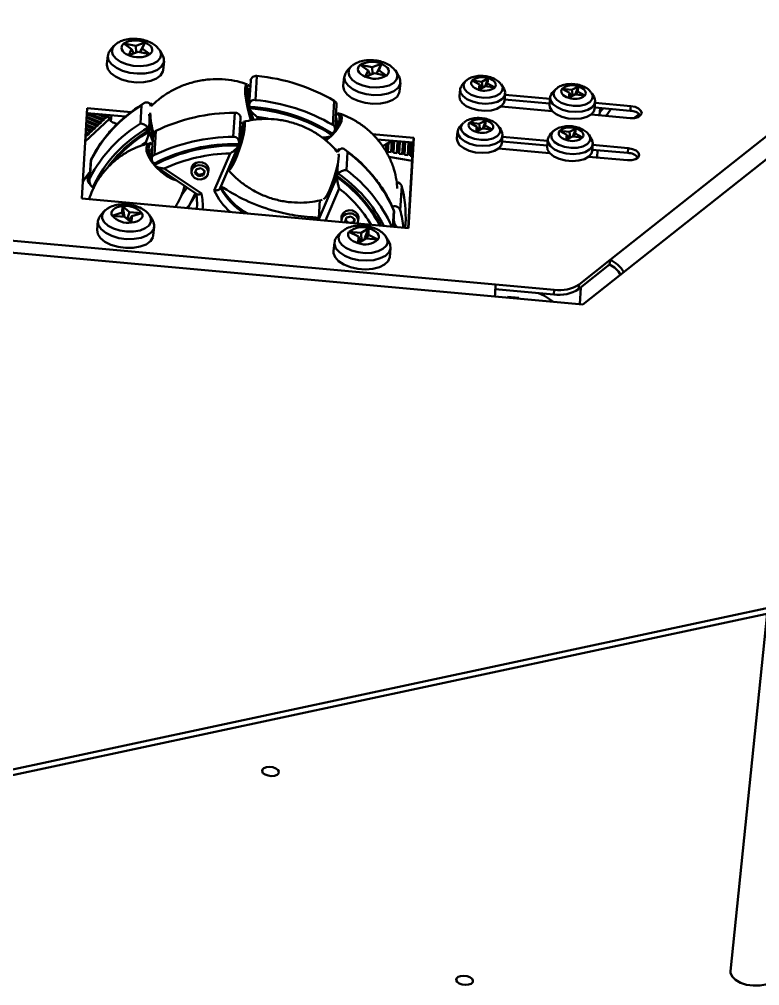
# Model space of a CAD drawing. Header units: millimetres. Extents: x 263 to 2983, y 441 to 2500.
# Drawn here: x 2091 to 2222, y 1450.5 to 1621.4 of the extents above; entities that cross this region are included whole.
import ezdxf

# ---------------------------------------------------------------- set-up
doc = ezdxf.new("R2010")
doc.units = ezdxf.units.MM
doc.header["$LTSCALE"] = 0.5
doc.layers.add('BOL', color=7, linetype='Continuous', lineweight=50)

msp = doc.modelspace()

# ---------------------------------------------------------------- linework, layer by layer
at = {"layer": 'BOL'}
for p, q in [((2254.41, 1621.44), (2190.71, 1571.02)), ((2108.09, 1617.03), (2108, 1616.95)), ((2110.89, 1616.17), (2109.53, 1617.16)), ((2109.53, 1617.16), (2111.62, 1616.73)), ((2111.62, 1616.73), (2113.3, 1617.34)), ((2111.62, 1616.73), (2111.7, 1615.56)), ((2113.3, 1617.34), (2112.37, 1615.62)), ((2113.3, 1617.34), (2112.78, 1616.26)), ((2106.69, 1615.04), (2106.53, 1613.48)), ((2110.38, 1615.08), (2110.89, 1616.17)), ((2112.05, 1615.69), (2110.38, 1615.08)), ((2110.89, 1616.17), (2111.28, 1615.41)), ((2114.14, 1615.26), (2112.05, 1615.69)), ((2112.78, 1616.26), (2112.41, 1615.61)), ((2112.78, 1616.26), (2114.14, 1615.26)), ((2115.74, 1616.16), (2115.69, 1616.22)), ((2242.82, 1616.32), (2195.53, 1578.89)), ((2116.48, 1612.46), (2116.64, 1614.02)), ((2152.72, 1612.38), (2151.35, 1613.38)), ((2151.35, 1613.38), (2153.45, 1612.95)), ((2153.45, 1612.95), (2155.12, 1613.56)), ((2155.12, 1613.56), (2154.19, 1611.84)), ((2155.12, 1613.56), (2154.6, 1612.47)), ((2149.91, 1613.24), (2149.82, 1613.17)), ((2152.2, 1611.29), (2152.72, 1612.38)), ((2153.87, 1611.9), (2152.2, 1611.29)), ((2152.72, 1612.38), (2153.11, 1611.63)), ((2153.45, 1612.95), (2153.52, 1611.78)), ((2155.96, 1611.47), (2153.87, 1611.9)), ((2154.6, 1612.47), (2154.23, 1611.83)), ((2154.6, 1612.47), (2155.96, 1611.47)), ((2157.56, 1612.37), (2157.52, 1612.43)), ((2131.96, 1610.63), (2131.7, 1606.37)), ((2133.04, 1611.41), (2132.79, 1607.16)), ((2148.51, 1611.25), (2148.35, 1609.69)), ((2158.3, 1608.67), (2158.46, 1610.23)), ((2170.07, 1610.6), (2169.87, 1610.41)), ((2172.42, 1609.9), (2171.12, 1610.61)), ((2171.12, 1610.61), (2172.85, 1610.41)), ((2172.29, 1608.99), (2172.42, 1609.9)), ((2172.42, 1609.9), (2172.76, 1609.25)), ((2172.85, 1610.41), (2173.99, 1611.03)), ((2172.85, 1610.41), (2172.99, 1609.37)), ((2173.99, 1611.03), (2173.45, 1609.6)), ((2173.85, 1610.11), (2173.58, 1609.58)), ((2173.99, 1611.03), (2173.85, 1610.11)), ((2173.85, 1610.11), (2175.15, 1609.4)), ((2009.42, 1471.53), (2650.51, 1608.81)), ((2131.79, 1609.13), (2131.86, 1609.08)), ((2169.02, 1609.07), (2168.89, 1607.82)), ((2173.43, 1609.6), (2172.29, 1608.99)), ((2175.15, 1609.4), (2173.43, 1609.6)), ((2176.85, 1607), (2176.98, 1608.25)), ((2186, 1609.16), (2185.81, 1608.97)), ((2188.35, 1608.46), (2187.06, 1609.17)), ((2187.06, 1609.17), (2188.78, 1608.97)), ((2188.22, 1607.55), (2188.35, 1608.46)), ((2189.36, 1608.16), (2188.22, 1607.55)), ((2188.35, 1608.46), (2188.7, 1607.8)), ((2188.78, 1608.97), (2189.92, 1609.58)), ((2188.78, 1608.97), (2188.92, 1607.92)), ((2191.08, 1607.96), (2189.36, 1608.16)), ((2189.92, 1609.58), (2189.38, 1608.16)), ((2189.78, 1608.67), (2189.51, 1608.14)), ((2189.92, 1609.58), (2189.78, 1608.67)), ((2189.78, 1608.67), (2191.08, 1607.96)), ((2009.32, 1470.52), (2650.41, 1607.8)), ((2114.45, 1606.62), (2114.1, 1606.4)), ((2114.42, 1606.12), (2114.3, 1606.49)), ((2131.71, 1606.51), (2131.68, 1606.5)), ((2146.47, 1602.76), (2146.73, 1607.02)), ((2176.88, 1607.27), (2184.84, 1606.55)), ((2176.96, 1608.11), (2184.93, 1607.39)), ((2184.95, 1607.63), (2184.82, 1606.38)), ((2192.78, 1605.56), (2192.91, 1606.81)), ((2192.89, 1606.67), (2199.19, 1606.1)), ((2102.11, 1589.74), (2103.06, 1605.7)), ((2103.01, 1604.86), (2109.84, 1604.24)), ((2105.67, 1603.75), (2103.01, 1604.83)), ((2103.06, 1605.7), (2110.82, 1605)), ((2106.03, 1603.7), (2103.22, 1604.84)), ((2112.45, 1603.01), (2112.64, 1606.2)), ((2114.24, 1606.28), (2114.23, 1606.08)), ((2114.24, 1606.28), (2114.28, 1606.15)), ((2114.3, 1606.41), (2114.28, 1606.15)), ((2114.4, 1606.11), (2114.3, 1606.41)), ((2128.89, 1600.66), (2129.15, 1604.91)), ((2131.78, 1605.96), (2131.74, 1606.09)), ((2131.77, 1605.7), (2131.78, 1605.96)), ((2131.79, 1605.57), (2132.44, 1603.67)), ((2131.94, 1604.77), (2131.85, 1605.1)), ((2132.27, 1603.63), (2131.94, 1604.77)), ((2146.91, 1602.01), (2147.16, 1606.27)), ((2147.23, 1604.78), (2147.08, 1604.83)), ((2185.29, 1605.22), (2176.26, 1606.04)), ((2192.81, 1605.83), (2199.1, 1605.26)), ((2193.68, 1604.46), (2193.76, 1605.74)), ((2193.97, 1605.72), (2193.74, 1605.44)), ((2199.19, 1606.1), (2199.1, 1605.26)), ((2102.71, 1599.81), (2106.96, 1603.81)), ((2104.61, 1602.75), (2102.92, 1603.43)), ((2104.5, 1602.65), (2102.92, 1603.29)), ((2104.97, 1602.7), (2102.93, 1603.53)), ((2105.04, 1603.15), (2102.96, 1603.99)), ((2105.5, 1603.2), (2102.97, 1604.22)), ((2105.14, 1603.25), (2102.97, 1604.13)), ((2105.57, 1603.65), (2103, 1604.69)), ((2106.1, 1604.15), (2104.72, 1604.7)), ((2104.97, 1602.7), (2105.04, 1603.15)), ((2105.14, 1603.25), (2105.04, 1603.15)), ((2105.18, 1602.9), (2105.14, 1603.25)), ((2106.21, 1604.25), (2105.18, 1604.66)), ((2105.18, 1602.9), (2105.5, 1603.2)), ((2106.56, 1604.2), (2105.48, 1604.64)), ((2105.5, 1603.2), (2105.57, 1603.65)), ((2105.67, 1603.75), (2105.57, 1603.65)), ((2105.71, 1603.4), (2105.67, 1603.75)), ((2105.71, 1603.4), (2106.03, 1603.7)), ((2106.03, 1603.7), (2106.1, 1604.15)), ((2106.21, 1604.25), (2106.1, 1604.15)), ((2106.24, 1603.9), (2106.21, 1604.25)), ((2106.24, 1603.9), (2106.56, 1604.2)), ((2106.56, 1604.2), (2106.61, 1604.53)), ((2106.69, 1604.53), (2106.94, 1603.87)), ((2107.34, 1604.47), (2107.23, 1603.4)), ((2114.09, 1603.74), (2113.99, 1602.02)), ((2129.92, 1599.75), (2130.17, 1604.01)), ((2130.51, 1603.18), (2130.41, 1603.18)), ((2132.13, 1604.56), (2132.14, 1604.56)), ((2133.1, 1604.19), (2133.26, 1603.73)), ((2169.62, 1603.15), (2169.43, 1602.96)), ((2171.98, 1602.45), (2170.68, 1603.16)), ((2170.68, 1603.16), (2172.4, 1602.96)), ((2172.4, 1602.96), (2173.54, 1603.57)), ((2173.54, 1603.57), (2173, 1602.15)), ((2173.54, 1603.57), (2173.41, 1602.66)), ((2199.06, 1603.97), (2192.19, 1604.59)), ((2200.19, 1604.05), (2199.9, 1604.09)), ((2103.02, 1601.25), (2102.8, 1601.34)), ((2103.37, 1601.2), (2102.81, 1601.43)), ((2103.44, 1601.65), (2102.83, 1601.89)), ((2103.55, 1601.75), (2102.84, 1602.03)), ((2103.9, 1601.7), (2102.85, 1602.13)), ((2103.97, 1602.15), (2102.87, 1602.59)), ((2104.08, 1602.25), (2102.88, 1602.73)), ((2104.43, 1602.2), (2102.89, 1602.83)), ((2103.37, 1601.2), (2103.44, 1601.65)), ((2103.55, 1601.75), (2103.44, 1601.65)), ((2103.59, 1601.4), (2103.55, 1601.75)), ((2103.59, 1601.4), (2103.9, 1601.7)), ((2103.9, 1601.7), (2103.97, 1602.15)), ((2104.08, 1602.25), (2103.97, 1602.15)), ((2104.12, 1601.9), (2104.08, 1602.25)), ((2104.12, 1601.9), (2104.43, 1602.2)), ((2104.43, 1602.2), (2104.5, 1602.65)), ((2104.61, 1602.75), (2104.5, 1602.65)), ((2104.65, 1602.4), (2104.61, 1602.75)), ((2104.65, 1602.4), (2104.97, 1602.7)), ((2113.99, 1602.02), (2114.03, 1601.89)), ((2114.01, 1601.62), (2114.03, 1601.89)), ((2114.01, 1601.62), (2114.63, 1599.83)), ((2115.18, 1601.71), (2114.93, 1597.45)), ((2130.22, 1602.55), (2130.08, 1602.45)), ((2146.47, 1601.36), (2146.34, 1601.29)), ((2168.57, 1601.62), (2168.45, 1600.37)), ((2171.84, 1601.54), (2171.98, 1602.45)), ((2172.98, 1602.15), (2171.84, 1601.54)), ((2171.98, 1602.45), (2172.32, 1601.8)), ((2172.4, 1602.96), (2172.54, 1601.92)), ((2174.7, 1601.95), (2172.98, 1602.15)), ((2173.41, 1602.66), (2173.13, 1602.13)), ((2173.41, 1602.66), (2174.7, 1601.95)), ((2185.55, 1601.71), (2185.36, 1601.52)), ((2187.91, 1601.01), (2186.61, 1601.72)), ((2186.61, 1601.72), (2188.33, 1601.52)), ((2188.33, 1601.52), (2189.47, 1602.13)), ((2188.33, 1601.52), (2188.47, 1600.47)), ((2189.47, 1602.13), (2188.94, 1600.71)), ((2189.47, 1602.13), (2189.34, 1601.22)), ((2102.84, 1600.7), (2102.76, 1600.73)), ((2102.76, 1600.62), (2102.84, 1600.7)), ((2102.91, 1601.15), (2102.79, 1601.2)), ((2102.84, 1600.7), (2102.91, 1601.15)), ((2103.02, 1601.25), (2102.91, 1601.15)), ((2103.05, 1600.9), (2103.02, 1601.25)), ((2103.05, 1600.9), (2103.37, 1601.2)), ((2113.43, 1599.68), (2112.76, 1599.21)), ((2113.54, 1599.37), (2113.43, 1599.68)), ((2114.7, 1601.03), (2114.44, 1596.78)), ((2130, 1599.93), (2129.93, 1599.95)), ((2130, 1599.93), (2129.93, 1599.95)), ((2145.04, 1600.18), (2146.13, 1600.79)), ((2146.33, 1601.02), (2146.34, 1601.29)), ((2153.47, 1601.14), (2160.81, 1600.48)), ((2154.36, 1600.21), (2160.73, 1599.64)), ((2155.84, 1599.27), (2156.85, 1599.91)), ((2156.94, 1599.98), (2156.82, 1597.92)), ((2156.86, 1599.99), (2156.85, 1599.91)), ((2157.11, 1599.96), (2157.01, 1598.31)), ((2157.31, 1599.94), (2157.21, 1598.28)), ((2157.34, 1599.94), (2157.22, 1597.85)), ((2157.93, 1599.89), (2157.8, 1597.74)), ((2158.1, 1599.87), (2158, 1598.14)), ((2158.3, 1599.86), (2158.19, 1598.1)), ((2158.33, 1599.85), (2158.2, 1597.67)), ((2158.92, 1599.8), (2158.78, 1597.56)), ((2159.09, 1599.78), (2158.98, 1597.96)), ((2159.28, 1599.77), (2159.17, 1597.93)), ((2159.31, 1599.76), (2159.18, 1597.49)), ((2159.9, 1599.71), (2159.77, 1597.39)), ((2160.73, 1599.64), (2159.82, 1584.51)), ((2160.81, 1600.48), (2159.86, 1584.51)), ((2160.07, 1599.69), (2159.96, 1597.79)), ((2160.27, 1599.68), (2160.16, 1597.75)), ((2160.3, 1599.67), (2160.16, 1597.32)), ((2160.73, 1599.64), (2160.81, 1600.48)), ((2176.4, 1599.55), (2176.53, 1600.8)), ((2176.43, 1599.82), (2184.4, 1599.1)), ((2176.52, 1600.66), (2184.48, 1599.94)), ((2184.51, 1600.18), (2184.38, 1598.93)), ((2187.77, 1600.1), (2187.91, 1601.01)), ((2188.91, 1600.71), (2187.77, 1600.1)), ((2187.91, 1601.01), (2188.25, 1600.35)), ((2190.64, 1600.51), (2188.91, 1600.71)), ((2189.34, 1601.22), (2189.07, 1600.69)), ((2189.34, 1601.22), (2190.64, 1600.51)), ((2126.59, 1591.58), (2129.76, 1599)), ((2129.35, 1598.03), (2129.39, 1598.02)), ((2129.35, 1598.03), (2129.39, 1598.02)), ((2129.79, 1599.11), (2129.81, 1599.38)), ((2129.81, 1599.38), (2129.86, 1599.51)), ((2147.49, 1598.38), (2147.31, 1597.97)), ((2147.48, 1598.31), (2147.33, 1597.96)), ((2147.59, 1598.34), (2147.35, 1598.53)), ((2147.48, 1598.31), (2147.46, 1598.04)), ((2147.52, 1598.17), (2147.46, 1598.04)), ((2149.08, 1597.96), (2148.89, 1594.77)), ((2155.25, 1599.03), (2155.84, 1599.27)), ((2155.91, 1599.31), (2155.84, 1598.09)), ((2155.84, 1598.09), (2156.03, 1598.49)), ((2156.09, 1599.43), (2156.03, 1598.49)), ((2156.03, 1598.49), (2156.23, 1598.45)), ((2156.33, 1599.58), (2156.23, 1598.02)), ((2156.29, 1599.56), (2156.23, 1598.45)), ((2156.23, 1598.02), (2156.23, 1598.45)), ((2156.82, 1597.92), (2156.23, 1598.02)), ((2156.82, 1597.92), (2157.01, 1598.31)), ((2157.01, 1598.31), (2157.21, 1598.28)), ((2157.22, 1597.85), (2157.21, 1598.28)), ((2157.8, 1597.74), (2158, 1598.14)), ((2158, 1598.14), (2158.19, 1598.1)), ((2158.2, 1597.67), (2158.19, 1598.1)), ((2158.78, 1597.56), (2158.98, 1597.96)), ((2158.98, 1597.96), (2159.17, 1597.93)), ((2159.18, 1597.49), (2159.17, 1597.93)), ((2184.84, 1597.77), (2175.81, 1598.58)), ((2192.34, 1598.11), (2192.46, 1599.36)), ((2192.36, 1598.38), (2198.66, 1597.81)), ((2192.45, 1599.22), (2198.75, 1598.65)), ((2193.24, 1597.01), (2193.31, 1598.29)), ((2198.75, 1598.65), (2198.66, 1597.81)), ((2103.66, 1596.51), (2103.45, 1592.95)), ((2103.73, 1596.62), (2103.54, 1593.43)), ((2125.51, 1591.15), (2128.33, 1597.73)), ((2160.53, 1596.39), (2156.38, 1597.13)), ((2157.8, 1597.74), (2157.22, 1597.85)), ((2158.78, 1597.56), (2158.2, 1597.67)), ((2159.77, 1597.39), (2159.18, 1597.49)), ((2159.77, 1597.39), (2159.96, 1597.79)), ((2159.96, 1597.79), (2160.16, 1597.75)), ((2160.16, 1597.32), (2160.16, 1597.75)), ((2160.58, 1597.24), (2160.16, 1597.32)), ((2198.62, 1596.52), (2191.74, 1597.14)), ((2114.83, 1596.06), (2114.95, 1595.97)), ((2114.94, 1595.71), (2114.95, 1595.97)), ((2115.12, 1595.45), (2122.45, 1590.51)), ((2116.67, 1595.06), (2123.25, 1590.63)), ((2121.51, 1595.02), (2121.48, 1594.48)), ((2122.36, 1594.95), (2122.11, 1594.23)), ((2123.22, 1595.11), (2122.36, 1594.95)), ((2123.83, 1594.56), (2123.22, 1595.11)), ((2123.58, 1593.84), (2123.83, 1594.56)), ((2123.6, 1594.11), (2123.77, 1594.61)), ((2124.47, 1594.31), (2124.5, 1594.84)), ((2147.26, 1593.91), (2147.38, 1595.86)), ((2122.11, 1594.23), (2122.72, 1593.68)), ((2122.19, 1594.45), (2122.74, 1593.95)), ((2122.74, 1593.95), (2122.72, 1593.68)), ((2122.72, 1593.68), (2123.58, 1593.84)), ((2122.74, 1593.95), (2123.6, 1594.11)), ((2123.6, 1594.11), (2123.58, 1593.84)), ((2144.01, 1586.09), (2147.19, 1593.52)), ((2147.19, 1593.52), (2147.21, 1593.78)), ((2147.26, 1593.91), (2147.21, 1593.78)), ((2119.62, 1590.18), (2120.72, 1591.68)), ((2120.41, 1591.23), (2120.04, 1591.3)), ((2147.61, 1591.53), (2145.17, 1585.84)), ((2158.67, 1591.96), (2158.41, 1587.7)), ((2159.86, 1584.51), (2102.11, 1589.74)), ((2120.85, 1588.04), (2122.22, 1590.67)), ((2144.03, 1586.35), (2144.21, 1589.43)), ((2106.31, 1587.73), (2106.25, 1587.68)), ((2109.24, 1587.25), (2109.31, 1588.4)), ((2109.31, 1588.4), (2109.66, 1586.53)), ((2109.31, 1588.4), (2110.55, 1587.36)), ((2122.43, 1587.9), (2122.52, 1588.75)), ((2107.48, 1586.71), (2109.24, 1587.25)), ((2109.63, 1586.52), (2107.48, 1586.71)), ((2109.24, 1587.25), (2109.48, 1586.53)), ((2110.87, 1585.48), (2109.63, 1586.52)), ((2110.55, 1587.36), (2110.14, 1586.1)), ((2110.94, 1586.63), (2110.36, 1585.91)), ((2110.55, 1587.36), (2112.71, 1587.17)), ((2110.94, 1586.63), (2110.87, 1585.48)), ((2112.71, 1587.17), (2110.94, 1586.63)), ((2143.15, 1586.02), (2144.03, 1586.35)), ((2143.72, 1585.97), (2144.01, 1586.09)), ((2144.01, 1586.09), (2144.03, 1586.35)), ((2144.03, 1585.94), (2144.01, 1586.09)), ((2148.04, 1586.48), (2148.01, 1585.95)), ((2148.9, 1586.41), (2148.65, 1585.7)), ((2149.76, 1586.57), (2148.9, 1586.41)), ((2150.37, 1586.02), (2149.76, 1586.57)), ((2150.13, 1585.57), (2150.31, 1586.07)), ((2150.15, 1585.39), (2150.37, 1586.02)), ((2151, 1585.77), (2151.04, 1586.3)), ((2157.09, 1584.76), (2157.26, 1587.64)), ((2157.16, 1584.76), (2157.33, 1587.51)), ((2157.25, 1586.16), (2157.4, 1585.26)), ((2104.94, 1585.77), (2104.78, 1584.21)), ((2114.73, 1583.18), (2114.89, 1584.74)), ((2148.65, 1585.7), (2148.86, 1585.51)), ((2148.72, 1585.91), (2149.2, 1585.48)), ((2149.48, 1585.45), (2150.13, 1585.57)), ((2150.13, 1585.57), (2150.12, 1585.39)), ((2151.5, 1583.65), (2152.82, 1584.47)), ((2152.82, 1584.47), (2152.14, 1582.78)), ((2152.82, 1584.47), (2152.78, 1583.31)), ((2157.23, 1585.89), (2157.34, 1585.3)), ((2159.3, 1584.56), (2159.34, 1585.29)), ((2175.29, 1574.55), (2085.67, 1582.67)), ((2148.14, 1583.95), (2148.07, 1583.9)), ((2151.04, 1583), (2149.34, 1583.83)), ((2149.34, 1583.83), (2151.5, 1583.65)), ((2151, 1581.84), (2151.04, 1583)), ((2152.33, 1582.66), (2151, 1581.84)), ((2151.04, 1583), (2151.4, 1582.09)), ((2151.5, 1583.65), (2151.58, 1582.2)), ((2154.48, 1582.48), (2152.33, 1582.66)), ((2152.78, 1583.31), (2152.36, 1582.65)), ((2152.78, 1583.31), (2154.48, 1582.48)), ((2190.71, 1571.02), (2069.99, 1581.94)), ((2146.76, 1581.98), (2146.6, 1580.42)), ((2156.55, 1579.4), (2156.71, 1580.96)), ((2195.45, 1578.05), (2189.97, 1573.71)), ((2195.53, 1578.89), (2190.06, 1574.55)), ((2195.53, 1578.89), (2195.45, 1578.05)), ((2185.67, 1573.61), (2175.29, 1574.55)), ((2190.06, 1574.55), (2189.97, 1573.71)), ((2190.17, 1571.07), (2190.34, 1574.01)), ((2185.58, 1572.77), (2175.23, 1573.71)), ((2177.39, 1572.35), (2177.37, 1572.22)), ((2177.38, 1572.22), (2177.39, 1572.35)), ((2179.38, 1572.17), (2177.39, 1572.35)), ((2185.58, 1572.77), (2185.67, 1573.61)), ((2179.37, 1572.04), (2179.38, 1572.17)), ((2223.34, 1516.35), (2216.83, 1453.09))]:
    msp.add_line(p, q, dxfattribs=at)
at = {"layer": 'BOL', "flags": 128}
for points in [[(2108, 1616.95), (2107.58, 1616.46), (2107.42, 1615.81), (2107.6, 1615.14), (2108.12, 1614.5), (2108.94, 1613.94), (2109.98, 1613.51), (2111.17, 1613.24), (2112.41, 1613.15), (2113.6, 1613.26), (2114.63, 1613.55), (2115.44, 1613.99), (2115.94, 1614.56), (2116.11, 1615.21), (2115.93, 1615.88), (2115.74, 1616.16)], [(2109.53, 1617.16), (2109.29, 1616.92), (2109.15, 1616.66), (2109.11, 1616.37), (2109.17, 1616.09), (2109.34, 1615.8), (2109.6, 1615.53), (2109.95, 1615.29), (2110.38, 1615.08)], [(2114.14, 1615.26), (2114.38, 1615.5), (2114.52, 1615.76), (2114.56, 1616.05), (2114.5, 1616.34), (2114.33, 1616.62), (2114.07, 1616.89), (2113.72, 1617.13), (2113.3, 1617.34)], [(2106.91, 1615.68), (2106.89, 1615.65), (2106.68, 1614.94), (2106.84, 1614.21), (2107.36, 1613.49), (2108.2, 1612.86), (2109.29, 1612.35), (2110.56, 1612), (2111.91, 1611.84), (2113.25, 1611.88), (2114.46, 1612.11), (2115.47, 1612.52), (2116.19, 1613.09), (2116.58, 1613.75), (2116.61, 1614.48), (2116.55, 1614.69)], [(2106.53, 1613.48), (2106.52, 1613.38), (2106.68, 1612.65), (2107.2, 1611.93), (2108.04, 1611.3), (2109.13, 1610.79), (2110.4, 1610.44), (2111.75, 1610.28), (2113.09, 1610.32), (2114.3, 1610.55), (2115.31, 1610.96), (2116.03, 1611.52), (2116.42, 1612.19), (2116.48, 1612.46)], [(2151.35, 1613.38), (2151.11, 1613.14), (2150.97, 1612.87), (2150.93, 1612.59), (2150.99, 1612.3), (2151.16, 1612.01), (2151.43, 1611.75), (2151.77, 1611.5), (2152.2, 1611.29)], [(2155.96, 1611.47), (2156.2, 1611.71), (2156.35, 1611.98), (2156.39, 1612.26), (2156.32, 1612.55), (2156.15, 1612.84), (2155.89, 1613.11), (2155.54, 1613.35), (2155.12, 1613.56)], [(2148.73, 1611.89), (2148.71, 1611.86), (2148.5, 1611.16), (2148.66, 1610.42), (2149.18, 1609.71), (2150.02, 1609.08), (2151.11, 1608.56), (2152.38, 1608.21), (2153.73, 1608.05), (2155.07, 1608.09), (2156.28, 1608.32), (2157.29, 1608.74), (2158.02, 1609.3), (2158.41, 1609.97), (2158.43, 1610.7), (2158.37, 1610.9)], [(2149.82, 1613.17), (2149.4, 1612.67), (2149.24, 1612.03), (2149.42, 1611.36), (2149.94, 1610.72), (2150.76, 1610.16), (2151.81, 1609.73), (2153, 1609.46), (2154.23, 1609.37), (2155.42, 1609.47), (2156.45, 1609.76), (2157.26, 1610.21), (2157.76, 1610.78), (2157.93, 1611.42), (2157.75, 1612.09), (2157.56, 1612.37)], [(2131.98, 1603.58), (2131.67, 1604.66), (2131.37, 1605.91), (2131.15, 1607.13), (2131.01, 1608.23), (2130.98, 1609.11), (2131.04, 1609.72), (2131.21, 1609.99), (2131.32, 1609.99)], [(2169.87, 1610.41), (2169.61, 1609.83), (2169.72, 1609.21), (2170.19, 1608.62), (2170.98, 1608.11), (2172, 1607.75), (2173.13, 1607.58), (2174.25, 1607.6), (2175.25, 1607.83), (2176.02, 1608.23), (2176.46, 1608.77), (2176.54, 1609.37), (2176.26, 1609.97)], [(2171.12, 1610.61), (2171, 1610.4), (2170.95, 1610.18), (2170.99, 1609.94), (2171.11, 1609.71), (2171.31, 1609.5), (2171.58, 1609.3), (2171.91, 1609.13), (2172.29, 1608.99)], [(2175.15, 1609.4), (2175.27, 1609.61), (2175.32, 1609.84), (2175.28, 1610.07), (2175.16, 1610.3), (2174.96, 1610.52), (2174.69, 1610.72), (2174.36, 1610.89), (2173.99, 1611.03)], [(2131.85, 1605.1), (2131.65, 1606), (2131.43, 1607.21), (2131.31, 1608.27), (2131.29, 1609.11), (2131.38, 1609.63), (2131.57, 1609.81), (2131.66, 1609.78)], [(2131.7, 1606.35), (2131.58, 1607.06), (2131.49, 1607.98), (2131.49, 1608.68), (2131.58, 1609.08), (2131.77, 1609.14), (2131.79, 1609.13)], [(2131.5, 1608.86), (2131.65, 1608.8), (2131.83, 1608.57)], [(2131.66, 1609.78), (2131.83, 1609.62), (2131.89, 1609.54)], [(2148.35, 1609.69), (2148.34, 1609.6), (2148.5, 1608.86), (2149.02, 1608.15), (2149.86, 1607.51), (2150.95, 1607), (2152.22, 1606.65), (2153.57, 1606.49), (2154.91, 1606.53), (2156.12, 1606.76), (2157.13, 1607.18), (2157.86, 1607.74), (2158.25, 1608.41), (2158.3, 1608.67)], [(2169.2, 1609.58), (2169.03, 1609.17), (2169.09, 1608.52), (2169.5, 1607.9), (2170.21, 1607.33), (2171.18, 1606.89), (2172.3, 1606.61), (2173.49, 1606.5), (2174.64, 1606.59), (2175.63, 1606.86), (2176.4, 1607.29), (2176.86, 1607.85), (2176.98, 1608.47), (2176.91, 1608.79)], [(2185.81, 1608.97), (2185.54, 1608.39), (2185.65, 1607.77), (2186.13, 1607.17), (2186.91, 1606.67), (2187.93, 1606.31), (2189.06, 1606.13), (2190.19, 1606.16), (2191.18, 1606.39), (2191.95, 1606.79), (2192.39, 1607.32), (2192.47, 1607.93), (2192.19, 1608.52)], [(2187.06, 1609.17), (2186.93, 1608.96), (2186.88, 1608.73), (2186.92, 1608.5), (2187.05, 1608.27), (2187.24, 1608.05), (2187.51, 1607.86), (2187.84, 1607.69), (2188.22, 1607.55)], [(2191.08, 1607.96), (2191.21, 1608.17), (2191.25, 1608.4), (2191.21, 1608.63), (2191.09, 1608.86), (2190.89, 1609.08), (2190.62, 1609.27), (2190.29, 1609.45), (2189.92, 1609.58)], [(2168.89, 1607.82), (2168.96, 1607.28), (2169.37, 1606.65), (2170.09, 1606.09), (2171.05, 1605.64), (2172.18, 1605.36), (2173.36, 1605.25), (2174.51, 1605.34), (2175.5, 1605.61), (2176.27, 1606.05), (2176.73, 1606.6), (2176.85, 1607)], [(2185.13, 1608.14), (2184.96, 1607.72), (2185.02, 1607.08), (2185.43, 1606.45), (2186.15, 1605.89), (2187.11, 1605.45), (2188.24, 1605.16), (2189.42, 1605.06), (2190.57, 1605.15), (2191.57, 1605.42), (2192.33, 1605.85), (2192.79, 1606.41), (2192.91, 1607.03), (2192.84, 1607.35)], [(2131.78, 1605.93), (2131.77, 1606), (2131.76, 1606.03)], [(2132.39, 1603.69), (2132.32, 1603.89), (2132.04, 1604.83)], [(2145.25, 1600), (2146.18, 1600.78), (2147.02, 1601.67), (2147.64, 1602.56), (2148, 1603.39), (2148.06, 1604.08), (2147.82, 1604.58), (2147.39, 1604.83)], [(2146.91, 1602.08), (2147.36, 1602.77), (2147.68, 1603.58), (2147.69, 1604.23), (2147.39, 1604.68), (2147.23, 1604.78)], [(2184.82, 1606.38), (2184.89, 1605.83), (2185.3, 1605.21), (2186.02, 1604.64), (2186.98, 1604.2), (2188.11, 1603.91), (2189.29, 1603.81), (2190.44, 1603.9), (2191.44, 1604.17), (2192.2, 1604.6), (2192.66, 1605.16), (2192.78, 1605.56)], [(2193.71, 1605.02), (2194.11, 1605.46), (2194.31, 1605.69)], [(2194.82, 1604.36), (2195.15, 1604.79), (2195.67, 1605.57)], [(2199.19, 1606.1), (2199.95, 1605.95), (2200.58, 1605.66), (2200.99, 1605.28), (2201.12, 1604.86), (2200.94, 1604.46), (2200.49, 1604.16), (2199.83, 1603.98), (2199.06, 1603.97)], [(2127.99, 1594.82), (2128.1, 1594.77), (2128.37, 1594.98), (2128.72, 1595.51), (2129.13, 1596.33), (2129.57, 1597.38), (2129.99, 1598.56), (2130.37, 1599.78), (2130.67, 1600.94), (2130.87, 1601.95), (2130.95, 1602.73), (2130.91, 1603.21), (2130.75, 1603.35), (2130.73, 1603.35)], [(2128.15, 1595.24), (2128.21, 1595.3), (2128.56, 1595.85), (2128.97, 1596.69), (2129.4, 1597.75), (2129.81, 1598.93), (2130.17, 1600.14), (2130.44, 1601.25), (2130.6, 1602.17), (2130.63, 1602.83), (2130.53, 1603.16), (2130.51, 1603.18)], [(2130.41, 1603.18), (2130.32, 1603.13), (2130.11, 1602.9)], [(2135.04, 1603.91), (2134.62, 1603.98), (2133.1, 1604.19)], [(2146.95, 1602.66), (2147.1, 1603.22), (2147.01, 1603.72)], [(2170.68, 1603.16), (2170.55, 1602.95), (2170.51, 1602.72), (2170.55, 1602.49), (2170.67, 1602.26), (2170.87, 1602.05), (2171.14, 1601.85), (2171.47, 1601.68), (2171.84, 1601.54)], [(2174.7, 1601.95), (2174.83, 1602.16), (2174.88, 1602.39), (2174.84, 1602.62), (2174.71, 1602.85), (2174.52, 1603.07), (2174.25, 1603.27), (2173.92, 1603.44), (2173.54, 1603.57)], [(2199.71, 1603.97), (2200.23, 1604.31), (2200.69, 1604.67)], [(2130.4, 1602.24), (2130.3, 1602.18), (2130.05, 1601.87)], [(2130.31, 1602.54), (2130.24, 1602.55), (2130.22, 1602.55)], [(2168.75, 1602.13), (2168.59, 1601.71), (2168.65, 1601.07), (2169.05, 1600.44), (2169.77, 1599.88), (2170.73, 1599.44), (2171.86, 1599.15), (2173.05, 1599.05), (2174.19, 1599.14), (2175.19, 1599.41), (2175.95, 1599.84), (2176.41, 1600.4), (2176.53, 1601.02), (2176.46, 1601.34)], [(2169.43, 1602.96), (2169.16, 1602.38), (2169.27, 1601.76), (2169.75, 1601.16), (2170.54, 1600.66), (2171.55, 1600.3), (2172.68, 1600.13), (2173.81, 1600.15), (2174.81, 1600.38), (2175.57, 1600.78), (2176.02, 1601.31), (2176.1, 1601.92), (2175.82, 1602.51)], [(2185.36, 1601.52), (2185.1, 1600.94), (2185.21, 1600.32), (2185.68, 1599.72), (2186.47, 1599.22), (2187.48, 1598.86), (2188.61, 1598.68), (2189.74, 1598.71), (2190.74, 1598.94), (2191.5, 1599.34), (2191.95, 1599.87), (2192.03, 1600.48), (2191.75, 1601.07)], [(2186.61, 1601.72), (2186.49, 1601.51), (2186.44, 1601.28), (2186.48, 1601.05), (2186.6, 1600.82), (2186.8, 1600.6), (2187.07, 1600.41), (2187.4, 1600.23), (2187.77, 1600.1)], [(2190.64, 1600.51), (2190.76, 1600.72), (2190.81, 1600.95), (2190.77, 1601.18), (2190.65, 1601.41), (2190.45, 1601.63), (2190.18, 1601.82), (2189.85, 1602), (2189.47, 1602.13)], [(2168.45, 1600.37), (2168.52, 1599.83), (2168.92, 1599.2), (2169.64, 1598.64), (2170.61, 1598.19), (2171.73, 1597.91), (2172.92, 1597.8), (2174.06, 1597.89), (2175.06, 1598.16), (2175.82, 1598.6), (2176.29, 1599.15), (2176.4, 1599.55)], [(2184.68, 1600.69), (2184.52, 1600.27), (2184.58, 1599.63), (2184.98, 1599), (2185.7, 1598.44), (2186.67, 1598), (2187.79, 1597.71), (2188.98, 1597.61), (2190.12, 1597.7), (2191.12, 1597.97), (2191.88, 1598.4), (2192.35, 1598.96), (2192.47, 1599.58), (2192.39, 1599.9)], [(2114.31, 1599.58), (2113.81, 1599.33), (2113.54, 1598.82), (2113.56, 1598.1), (2113.86, 1597.23), (2114.42, 1596.28), (2115.19, 1595.33), (2116.12, 1594.44), (2117.12, 1593.7), (2118.12, 1593.17), (2118.88, 1592.92)], [(2114.61, 1599.56), (2114.59, 1599.55), (2114.09, 1599.27), (2114, 1599.14)], [(2184.38, 1598.93), (2184.45, 1598.38), (2184.86, 1597.75), (2185.57, 1597.19), (2186.54, 1596.75), (2187.66, 1596.46), (2188.85, 1596.36), (2189.99, 1596.45), (2190.99, 1596.72), (2191.76, 1597.15), (2192.22, 1597.71), (2192.34, 1598.11)], [(2198.75, 1598.65), (2199.5, 1598.5), (2200.14, 1598.21), (2200.55, 1597.83), (2200.67, 1597.4), (2200.5, 1597.01), (2200.05, 1596.7), (2199.39, 1596.53), (2198.62, 1596.52)], [(2124.5, 1594.84), (2124.5, 1595.03), (2124.32, 1595.51), (2123.95, 1595.9), (2123.43, 1596.14), (2122.85, 1596.19), (2122.29, 1596.05), (2121.84, 1595.74), (2121.57, 1595.31), (2121.51, 1595.02)], [(2144.87, 1589.64), (2145.13, 1589.85), (2145.49, 1590.4), (2145.9, 1591.25), (2146.33, 1592.31), (2146.74, 1593.49), (2147.1, 1594.69), (2147.37, 1595.8), (2147.52, 1596.73), (2147.56, 1597.38), (2147.5, 1597.66)], [(2124.41, 1594.01), (2124.46, 1594.5), (2124.29, 1594.98), (2123.92, 1595.37), (2123.4, 1595.6), (2122.82, 1595.66), (2122.26, 1595.52), (2121.81, 1595.21), (2121.54, 1594.78), (2121.48, 1594.29), (2121.66, 1593.81), (2122.03, 1593.42), (2122.55, 1593.18), (2123.13, 1593.13), (2123.69, 1593.27), (2124.14, 1593.58), (2124.41, 1594.01)], [(2103.44, 1594.34), (2103.35, 1594.21), (2103.08, 1593.55)], [(2103.08, 1593.55), (2103.18, 1592.87), (2103.46, 1592.41)], [(2103.53, 1594.28), (2103.34, 1593.75), (2103.4, 1593.19)], [(2103.4, 1593.19), (2103.44, 1593.07), (2103.46, 1593.04)], [(2122.45, 1587.9), (2122.51, 1588.76), (2122.39, 1590.56)], [(2106.25, 1587.68), (2106.05, 1587.49), (2105.71, 1586.88), (2105.72, 1586.21), (2106.07, 1585.55), (2106.75, 1584.94), (2107.69, 1584.44), (2108.81, 1584.08), (2110.04, 1583.9), (2111.26, 1583.91)], [(2109.31, 1588.4), (2108.81, 1588.33), (2108.37, 1588.2), (2107.99, 1588.03), (2107.69, 1587.81), (2107.48, 1587.56), (2107.37, 1587.29), (2107.37, 1587), (2107.48, 1586.71)], [(2151.04, 1586.3), (2151.03, 1586.5), (2150.86, 1586.98), (2150.48, 1587.36), (2149.96, 1587.6), (2149.38, 1587.66), (2148.82, 1587.52), (2148.37, 1587.21), (2148.1, 1586.78), (2148.04, 1586.48)], [(2105.17, 1586.41), (2104.94, 1585.76), (2105.06, 1585.02), (2105.53, 1584.31), (2106.34, 1583.66), (2107.4, 1583.13), (2108.66, 1582.76), (2110, 1582.58), (2111.34, 1582.59)], [(2110.87, 1585.48), (2111.37, 1585.55), (2111.81, 1585.68), (2112.19, 1585.85), (2112.49, 1586.07), (2112.7, 1586.32), (2112.81, 1586.59), (2112.81, 1586.88), (2112.71, 1587.17)], [(2111.26, 1583.91), (2112.39, 1584.11), (2113.32, 1584.48), (2113.98, 1584.99), (2114.32, 1585.6), (2114.32, 1586.27), (2114, 1586.89)], [(2114, 1586.89), (2113.96, 1586.93), (2113.96, 1586.94)], [(2150.88, 1585.32), (2150.94, 1585.47), (2151, 1585.97), (2150.82, 1586.44), (2150.45, 1586.83), (2149.93, 1587.07), (2149.35, 1587.12), (2148.79, 1586.99), (2148.34, 1586.68), (2148.07, 1586.24), (2148.02, 1585.75), (2148.05, 1585.58)], [(2111.34, 1582.59), (2112.58, 1582.8), (2113.62, 1583.19), (2114.38, 1583.74), (2114.81, 1584.4), (2114.88, 1585.12), (2114.8, 1585.42)], [(2154.48, 1582.48), (2154.61, 1582.75), (2154.64, 1583.03), (2154.56, 1583.32), (2154.38, 1583.6), (2154.1, 1583.87), (2153.74, 1584.11), (2153.31, 1584.31), (2152.82, 1584.47)], [(2157.37, 1584.74), (2157.35, 1584.95), (2157.2, 1585.38)], [(2157.6, 1584.72), (2157.52, 1585), (2157.31, 1585.39)], [(2104.78, 1584.21), (2104.78, 1584.2), (2104.9, 1583.46), (2105.37, 1582.75), (2106.18, 1582.1), (2107.24, 1581.57), (2108.5, 1581.2), (2109.84, 1581.02), (2111.18, 1581.03)], [(2111.18, 1581.03), (2112.42, 1581.24), (2113.46, 1581.63), (2114.22, 1582.18), (2114.65, 1582.84), (2114.73, 1583.18)], [(2146.99, 1582.62), (2146.86, 1582.37), (2146.77, 1581.65), (2147.05, 1580.92), (2147.67, 1580.23), (2148.6, 1579.63), (2149.76, 1579.16), (2151.06, 1578.87), (2152.42, 1578.77), (2153.73, 1578.87), (2154.88, 1579.17), (2155.81, 1579.63), (2156.43, 1580.23)], [(2148.07, 1583.9), (2147.74, 1583.53), (2147.5, 1582.9), (2147.61, 1582.23), (2148.06, 1581.58), (2148.81, 1581), (2149.82, 1580.54), (2150.98, 1580.23), (2152.22, 1580.1), (2153.42, 1580.16), (2154.5, 1580.41), (2155.36, 1580.83), (2155.94, 1581.37), (2155.94, 1581.37)], [(2149.34, 1583.83), (2149.21, 1583.56), (2149.19, 1583.28), (2149.27, 1582.99), (2149.45, 1582.71), (2149.72, 1582.44), (2150.08, 1582.2), (2150.51, 1582), (2151, 1581.84)], [(2156.43, 1580.23), (2156.71, 1580.93), (2156.62, 1581.63)], [(2146.6, 1580.42), (2146.61, 1580.09), (2146.89, 1579.36), (2147.51, 1578.67), (2148.44, 1578.07), (2149.6, 1577.6), (2150.9, 1577.31), (2152.26, 1577.21), (2153.57, 1577.31), (2154.72, 1577.61), (2155.65, 1578.07), (2156.27, 1578.67)], [(2156.27, 1578.67), (2156.55, 1579.36), (2156.55, 1579.4)], [(2182.9, 1573.02), (2183.93, 1572.52), (2185.53, 1571.49)], [(2134.75, 1489.18), (2134.3, 1489.01), (2134.03, 1488.76), (2133.97, 1488.45), (2134.14, 1488.14), (2134.51, 1487.87), (2135.03, 1487.68), (2135.61, 1487.61), (2136.16, 1487.66), (2136.62, 1487.83), (2136.89, 1488.08), (2136.95, 1488.39), (2136.78, 1488.7), (2136.41, 1488.97), (2135.89, 1489.16), (2135.31, 1489.23), (2134.75, 1489.18)], [(2224.79, 1452.27), (2224.79, 1452.25), (2224.54, 1451.64), (2223.95, 1451.13), (2223.09, 1450.76), (2222.03, 1450.55), (2220.85, 1450.54), (2219.68, 1450.71), (2218.6, 1451.06), (2217.72, 1451.56), (2217.12, 1452.15), (2216.84, 1452.79), (2216.83, 1453.09)], [(2169.09, 1452.24), (2168.64, 1452.08), (2168.37, 1451.82), (2168.31, 1451.52), (2168.48, 1451.2), (2168.85, 1450.93), (2169.37, 1450.75), (2169.95, 1450.68), (2170.5, 1450.73), (2170.95, 1450.89), (2171.23, 1451.15), (2171.28, 1451.46), (2171.12, 1451.77), (2170.74, 1452.04), (2170.23, 1452.22), (2169.65, 1452.29), (2169.09, 1452.24)]]:
    msp.add_lwpolyline(points, dxfattribs=at)
at = {"layer": 'BOL'}
for centre, radius, start, end in [((2111.49, 1612.87), 5.37, 130.5445, 148.483), ((2111.59, 1613.54), 4.17, 65.8287, 119.5799), ((2112.08, 1618.88), 4.17, 245.8296, 299.579), ((2111.49, 1612.87), 5.37, 19.7775, 37.7161), ((2153.41, 1609.75), 4.17, 65.8296, 119.578), ((2153.31, 1609.09), 5.37, 130.5445, 148.483), ((2153.31, 1609.09), 5.37, 19.7775, 37.7161), ((2132.89, 1610.48), 0.948, 80.6172, 170.7082), ((2130.07, 1578.65), 32.9, 59.5711, 84.806), ((2153.9, 1615.1), 4.17, 245.8296, 299.578), ((2172.86, 1607.34), 4.3, 130.5445, 148.483), ((2172.92, 1608.27), 2.95, 68.891, 127.5824), ((2172.86, 1607.34), 4.3, 19.7775, 37.7161), ((2173.35, 1611.74), 2.95, 248.8916, 307.5825), ((2188.79, 1605.89), 4.3, 130.5445, 148.483), ((2188.86, 1606.83), 2.95, 68.8911, 127.583), ((2188.79, 1605.89), 4.3, 19.7775, 37.7161), ((2113.46, 1606.01), 0.822, 19.1622, 41.223), ((2132.6, 1606.29), 0.886, 77.7739, 192.8079), ((2129.81, 1574.39), 32.9, 59.571, 84.806), ((2146.35, 1606.3), 0.817, 358.1219, 62.1553), ((2189.28, 1610.3), 2.95, 248.8912, 307.5822), ((2125.83, 1585.01), 24.96, 121.9084, 152.2895), ((2133.42, 1606.05), 19.27, 183.4758, 194.3559), ((2129.27, 1572.34), 32.58, 90.2149, 115.6167), ((2129.24, 1603.99), 0.932, 1.2682, 95.9214), ((2129.81, 1574.6), 31.16, 57.9839, 86.3931), ((2129.82, 1574.87), 31.16, 57.9839, 86.3932), ((2199.15, 1602.99), 2.27, 39.3623, 91.2028), ((2145.96, 1603.52), 1.23, 324.7318, 28.443), ((2172.42, 1599.88), 4.3, 130.5445, 148.483), ((2172.48, 1600.82), 2.95, 68.8922, 127.5819), ((2199.58, 1604.64), 1.12, 337.7237, 1.7864), ((2125.64, 1581.82), 24.96, 121.9084, 152.2896), ((2125.8, 1581.36), 24.11, 119.7705, 154.4273), ((2126.51, 1580.61), 24.67, 120.3942, 142.9667), ((2126.71, 1580.08), 25, 120.5106, 140.9208), ((2113.21, 1601.75), 0.822, 19.1608, 41.2204), ((2115.51, 1600.96), 0.817, 113.5623, 174.9088), ((2124.99, 1601.66), 5.39, 333.2436, 9.3968), ((2146.12, 1602.06), 0.783, 296.7172, 63.2058), ((2172.9, 1604.29), 2.95, 248.8922, 307.5819), ((2172.42, 1599.88), 4.3, 19.7775, 37.7161), ((2188.35, 1598.44), 4.3, 130.5445, 148.483), ((2188.41, 1599.38), 2.95, 68.8905, 127.5835), ((2129.02, 1568.08), 32.58, 90.2149, 115.6167), ((2129, 1599.76), 0.897, 343.2204, 97.1126), ((2188.84, 1602.85), 2.95, 248.8905, 307.5835), ((2188.35, 1598.44), 4.3, 19.7775, 37.7161), ((2116.52, 1598.45), 2.61, 164.5349, 217.4426), ((2115.53, 1598.15), 1.16, 146.0894, 207.0863), ((2115.54, 1597.89), 1.11, 153.9171, 199.2573), ((2129.05, 1568.27), 30.85, 88.6177, 117.214), ((2129.07, 1568.53), 30.85, 88.6176, 117.2142), ((2116.69, 1602.72), 13.54, 331.1802, 342.4852), ((2148.26, 1597.85), 0.807, 134.2336, 156.549), ((2133.91, 1577.54), 25.44, 23.382, 53.3821), ((2115.23, 1596.73), 0.783, 112.5492, 239.1196), ((2129.02, 1567.95), 29.79, 91.3391, 114.4924), ((2198.71, 1595.53), 2.27, 39.3622, 91.2028), ((2133.68, 1574.31), 25.5, 24.248, 53.3643), ((2133.14, 1573.37), 24.56, 28.1769, 55.1049), ((2132.97, 1573.48), 24.8, 27.5618, 54.9602), ((2148, 1593.59), 0.807, 134.2307, 156.5553), ((2133.04, 1573.45), 25.23, 26.9964, 55.1956), ((2104.45, 1592.86), 1.17, 250.1339, 267.5897), ((2136.26, 1596.26), 11.9, 205.4571, 228.4002), ((2136.89, 1597.06), 11.6, 207.6288, 238.8661), ((2137.11, 1597.51), 11.87, 207.9428, 241.4811), ((2132.9, 1572.8), 23.81, 31.121, 51.8653), ((2157.73, 1591.64), 0.992, 18.7739, 86.8362), ((2138.38, 1586.52), 21, 356.6282, 14.9943), ((2113.61, 1588.48), 9.88, 356.0875, 12.5597), ((2109.75, 1583.6), 5.37, 130.5445, 148.483), ((2109.91, 1584.76), 3.69, 40.7085, 99.3783), ((2157.42, 1587.32), 1.06, 20.7113, 120.6478), ((2137.82, 1582.21), 21.31, 6.4085, 14.9243), ((2110.27, 1589.12), 3.69, 220.7082, 279.3787), ((2109.75, 1583.6), 5.37, 19.7775, 37.7161), ((2151.62, 1581.2), 3.48, 69.7686, 130.893), ((2151.57, 1579.81), 5.37, 130.5445, 148.483), ((2151.57, 1579.81), 5.37, 19.7775, 37.7161), ((2154.77, 1582.16), 1.41, 325.9521, 41.8693), ((2152.2, 1585.11), 3.48, 249.7687, 310.8929), ((2193.92, 1574.52), 3.85, 27.0782, 66.6291), ((2193.53, 1574.21), 5.09, 29.7601, 66.7509), ((2076.12, 1580.95), 99.38, 355.0804, 356.3095), ((2186.6, 1579.99), 6.45, 261.6997, 302.4729), ((2186.51, 1579.15), 6.45, 261.6997, 302.4729)]:
    msp.add_arc(centre, radius, start, end, dxfattribs=at)
for points, knots in [([(2115.66, 1616.23), (2115.51, 1616.4), (2115.15, 1616.82), (2114.35, 1617.32), (2113.32, 1617.75), (2112.13, 1617.99), (2110.89, 1618.03), (2109.72, 1617.85), (2108.79, 1617.52), (2108.31, 1617.19), (2108.13, 1617.06)], [0, 0, 0, 0, 0.086855, 0.212426, 0.350071, 0.49077, 0.632135, 0.777371, 0.915111, 1, 1, 1, 1]), ([(2157.48, 1612.45), (2157.33, 1612.62), (2156.97, 1613.04), (2156.18, 1613.54), (2155.14, 1613.96), (2153.95, 1614.21), (2152.71, 1614.25), (2151.54, 1614.07), (2150.61, 1613.73), (2150.13, 1613.4), (2149.95, 1613.28)], [0, 0, 0, 0, 0.086861, 0.212431, 0.350075, 0.490769, 0.632138, 0.777371, 0.915112, 1, 1, 1, 1]), ([(2131.35, 1609.94), (2130.94, 1610.09), (2129.86, 1610.46), (2128.01, 1610.78), (2125.86, 1610.91), (2123.64, 1610.74), (2121.42, 1610.27), (2119.29, 1609.5), (2117.36, 1608.48), (2115.7, 1607.34), (2114.78, 1606.47), (2114.36, 1606.07)], [0, 0, 0, 0, 0.071093, 0.187569, 0.304942, 0.422842, 0.550298, 0.673211, 0.791735, 0.906176, 1, 1, 1, 1]), ([(2176.22, 1609.97), (2176.14, 1610.08), (2175.89, 1610.42), (2175.27, 1610.84), (2174.37, 1611.23), (2173.32, 1611.44), (2172.2, 1611.46), (2171.18, 1611.25), (2170.47, 1610.95), (2170.18, 1610.67), (2170.12, 1610.61)], [0, 0, 0, 0, 0.064131, 0.1957, 0.342825, 0.496062, 0.650659, 0.810995, 0.956572, 1, 1, 1, 1]), ([(2192.15, 1608.53), (2192.07, 1608.64), (2191.82, 1608.98), (2191.2, 1609.39), (2190.31, 1609.79), (2189.25, 1610), (2188.13, 1610.02), (2187.12, 1609.8), (2186.41, 1609.51), (2186.11, 1609.23), (2186.05, 1609.17)], [0, 0, 0, 0, 0.064127, 0.195697, 0.342823, 0.496061, 0.650658, 0.810996, 0.956572, 1, 1, 1, 1]), ([(2131.68, 1606.5), (2131.63, 1606.82), (2131.52, 1607.45), (2131.48, 1608.23), (2131.47, 1608.72), (2131.59, 1608.91), (2131.55, 1608.89), (2131.54, 1608.89)], [0, 0, 0, 0, 0.2535, 0.517033, 0.776031, 0.971771, 1, 1, 1, 1]), ([(2113.07, 1606.58), (2112.82, 1606.43), (2111.76, 1605.78), (2110.03, 1604.48), (2107.97, 1602.61), (2106.16, 1600.55), (2104.72, 1598.53), (2104, 1597.15), (2103.7, 1596.55)], [0, 0, 0, 0, 0.060067, 0.257638, 0.455199, 0.652601, 0.849806, 1, 1, 1, 1]), ([(2112.64, 1606.2), (2112.64, 1606.2), (2112.74, 1606.32), (2112.96, 1606.54), (2113.32, 1606.74), (2113.65, 1606.77), (2113.9, 1606.71), (2114.02, 1606.6), (2114.08, 1606.55)], [0, 0, 0, 0, 0.003356, 0.257299, 0.525963, 0.721659, 0.860491, 1, 1, 1, 1]), ([(2114.27, 1606.5), (2114.28, 1606.51), (2114.3, 1606.51), (2114.3, 1606.45), (2114.3, 1606.41)], [0, 0, 0, 0, 0.443448, 1, 1, 1, 1]), ([(2131.77, 1605.7), (2131.77, 1605.65), (2131.78, 1605.56), (2131.9, 1605.34), (2132.15, 1605.03), (2132.56, 1604.61), (2132.91, 1604.33), (2133.1, 1604.19), (2133.1, 1604.19)], [0, 0, 0, 0, 0.107629, 0.214418, 0.382769, 0.663947, 0.997021, 1, 1, 1, 1]), ([(2157.89, 1591.53), (2157.85, 1592.01), (2157.77, 1593.15), (2157.33, 1594.93), (2156.61, 1596.83), (2155.58, 1598.68), (2154.28, 1600.41), (2152.74, 1601.93), (2151.08, 1603.17), (2149.34, 1604.11), (2148.09, 1604.65), (2147.43, 1604.81), (2147.37, 1604.82)], [0, 0, 0, 0, 0.081674, 0.192309, 0.304752, 0.418212, 0.541183, 0.659924, 0.774207, 0.884026, 0.989091, 1, 1, 1, 1]), ([(2106.94, 1603.87), (2106.95, 1603.84), (2107.05, 1603.66), (2107.15, 1603.52), (2107.23, 1603.4)], [0, 0, 0, 0, 0.145979, 1, 1, 1, 1]), ([(2107.23, 1603.4), (2107.35, 1603.33), (2107.76, 1603.13), (2108.17, 1602.96), (2108.46, 1602.84)], [0, 0, 0, 0, 0.309705, 1, 1, 1, 1]), ([(2114.01, 1604.69), (2114.03, 1604.42), (2114.06, 1603.86), (2114.22, 1602.8), (2114.42, 1601.74), (2114.59, 1601.08), (2114.66, 1600.79)], [0, 0, 0, 0, 0.254368, 0.526469, 0.796893, 1, 1, 1, 1]), ([(2147.32, 1597.96), (2147.04, 1598.29), (2146.3, 1599.17), (2144.87, 1600.39), (2143.08, 1601.6), (2141.08, 1602.59), (2138.93, 1603.32), (2136.7, 1603.74), (2134.51, 1603.86), (2132.51, 1603.73), (2131.27, 1603.45), (2130.72, 1603.33)], [0, 0, 0, 0, 0.071036, 0.187728, 0.30527, 0.423316, 0.550906, 0.67394, 0.792594, 0.907187, 1, 1, 1, 1]), ([(2175.78, 1602.52), (2175.7, 1602.63), (2175.45, 1602.97), (2174.82, 1603.39), (2173.93, 1603.78), (2172.87, 1603.99), (2171.76, 1604.01), (2170.74, 1603.79), (2170.03, 1603.5), (2169.74, 1603.22), (2169.67, 1603.16)], [0, 0, 0, 0, 0.064127, 0.195697, 0.342822, 0.496063, 0.650658, 0.810994, 0.956572, 1, 1, 1, 1]), ([(2113.83, 1602.29), (2113.77, 1602.35), (2113.65, 1602.48), (2113.4, 1602.66), (2113.09, 1602.84), (2112.75, 1602.97), (2112.54, 1603.01), (2112.45, 1603.01), (2112.45, 1603.01)], [0, 0, 0, 0, 0.139506, 0.278345, 0.474033, 0.742693, 0.996641, 1, 1, 1, 1]), ([(2114.01, 1601.62), (2114.01, 1601.57), (2114, 1601.47), (2113.94, 1601.21), (2113.83, 1600.82), (2113.65, 1600.27), (2113.51, 1599.88), (2113.43, 1599.68), (2113.43, 1599.68)], [0, 0, 0, 0, 0.107626, 0.214419, 0.382773, 0.663943, 0.997019, 1, 1, 1, 1]), ([(2191.71, 1601.08), (2191.63, 1601.19), (2191.38, 1601.52), (2190.76, 1601.94), (2189.86, 1602.34), (2188.8, 1602.55), (2187.69, 1602.57), (2186.67, 1602.35), (2185.96, 1602.06), (2185.67, 1601.78), (2185.6, 1601.72)], [0, 0, 0, 0, 0.064127, 0.195697, 0.342823, 0.496061, 0.650658, 0.810996, 0.956572, 1, 1, 1, 1]), ([(2146.33, 1601.02), (2146.31, 1600.98), (2146.29, 1600.9), (2146.12, 1600.77), (2145.79, 1600.64), (2145.23, 1600.54), (2144.78, 1600.52), (2144.53, 1600.52), (2144.53, 1600.52)], [0, 0, 0, 0, 0.10763, 0.214424, 0.382772, 0.663945, 0.997028, 1, 1, 1, 1]), ([(2114.36, 1599.56), (2113.93, 1599.47), (2112.88, 1599.25), (2111.23, 1598.59), (2109.46, 1597.62), (2107.77, 1596.35), (2106.24, 1594.83), (2104.95, 1593.1), (2103.98, 1591.35), (2103.57, 1590.17), (2103.38, 1589.62)], [0, 0, 0, 0, 0.085015, 0.212937, 0.343134, 0.474622, 0.617666, 0.755831, 0.888807, 1, 1, 1, 1]), ([(2128.33, 1597.73), (2128.33, 1597.73), (2128.53, 1597.85), (2128.9, 1598.1), (2129.35, 1598.48), (2129.62, 1598.77), (2129.76, 1598.97), (2129.78, 1599.07), (2129.79, 1599.11)], [0, 0, 0, 0, 0.00298, 0.336056, 0.617237, 0.78559, 0.892381, 1, 1, 1, 1]), ([(2147.48, 1598.31), (2147.48, 1598.34), (2147.49, 1598.41), (2147.52, 1598.4), (2147.53, 1598.4)], [0, 0, 0, 0, 0.549689, 1, 1, 1, 1]), ([(2147.69, 1598.43), (2147.76, 1598.47), (2147.88, 1598.57), (2148.14, 1598.61), (2148.46, 1598.55), (2148.8, 1598.32), (2149, 1598.09), (2149.08, 1597.96), (2149.08, 1597.96)], [0, 0, 0, 0, 0.1395086, 0.2783446, 0.4740353, 0.7426966, 0.9966307, 1, 1, 1, 1]), ([(2157.31, 1587.56), (2157.23, 1587.76), (2156.83, 1588.77), (2155.89, 1590.54), (2154.4, 1592.81), (2152.63, 1594.93), (2150.72, 1596.81), (2149.32, 1597.88), (2148.68, 1598.38)], [0, 0, 0, 0, 0.046627, 0.24282, 0.439196, 0.635786, 0.832574, 1, 1, 1, 1]), ([(2103.73, 1596.62), (2103.73, 1596.62), (2103.69, 1596.59), (2103.68, 1596.55), (2103.66, 1596.51)], [0, 0, 0, 0, 0.013064, 1, 1, 1, 1]), ([(2116.67, 1595.06), (2116.67, 1595.06), (2116.42, 1595.08), (2115.97, 1595.14), (2115.43, 1595.28), (2115.12, 1595.44), (2114.96, 1595.58), (2114.95, 1595.66), (2114.94, 1595.71)], [0, 0, 0, 0, 0.002973, 0.336054, 0.617232, 0.785578, 0.892368, 1, 1, 1, 1]), ([(2128, 1594.85), (2128.27, 1594.53), (2129.01, 1593.66), (2130.44, 1592.44), (2132.23, 1591.23), (2134.23, 1590.24), (2136.37, 1589.51), (2138.61, 1589.08), (2140.79, 1588.97), (2142.79, 1589.1), (2144.03, 1589.38), (2144.58, 1589.5)], [0, 0, 0, 0, 0.069839, 0.186741, 0.304496, 0.422754, 0.550574, 0.67383, 0.792697, 0.907496, 1, 1, 1, 1]), ([(2148.89, 1594.77), (2148.89, 1594.77), (2148.8, 1594.77), (2148.58, 1594.76), (2148.22, 1594.66), (2147.89, 1594.5), (2147.63, 1594.34), (2147.5, 1594.22), (2147.44, 1594.17)], [0, 0, 0, 0, 0.0033612, 0.2573068, 0.5259546, 0.7216483, 0.8604884, 1, 1, 1, 1]), ([(2103.47, 1594.34), (2103.13, 1593.94), (2102.69, 1593.41), (2102.36, 1592.78), (2102.28, 1592.64)], [0, 0, 0, 0, 0.761276, 1, 1, 1, 1]), ([(2104.05, 1591.77), (2103.97, 1591.81), (2103.81, 1591.89), (2103.61, 1592.13), (2103.46, 1592.49), (2103.43, 1592.95), (2103.49, 1593.27), (2103.54, 1593.42), (2103.54, 1593.43)], [0, 0, 0, 0, 0.1395063, 0.2783305, 0.4740327, 0.7426783, 0.9966278, 1, 1, 1, 1]), ([(2147.61, 1591.53), (2147.61, 1591.53), (2147.55, 1591.74), (2147.44, 1592.14), (2147.3, 1592.7), (2147.23, 1593.11), (2147.19, 1593.37), (2147.19, 1593.47), (2147.19, 1593.52)], [0, 0, 0, 0, 0.002975, 0.336052, 0.61723, 0.785591, 0.892373, 1, 1, 1, 1]), ([(2118.64, 1588.24), (2118.92, 1588.72), (2119.52, 1589.78), (2120.03, 1591.06), (2120.21, 1591.85), (2120.24, 1592)], [0, 0, 0, 0, 0.402472, 0.884852, 1, 1, 1, 1]), ([(2125.51, 1591.15), (2125.51, 1591.15), (2125.62, 1591.15), (2125.84, 1591.16), (2126.14, 1591.24), (2126.39, 1591.36), (2126.55, 1591.48), (2126.57, 1591.56), (2126.58, 1591.59)], [0, 0, 0, 0, 0.005389, 0.212986, 0.455822, 0.683468, 0.904406, 1, 1, 1, 1]), ([(2126.63, 1591.95), (2128.08, 1591.06), (2130.95, 1589.3), (2135.49, 1587.66), (2139.87, 1586.66), (2142.63, 1586.46), (2144.03, 1586.35)], [0, 0, 0, 0, 0.282956, 0.558871, 0.776682, 1, 1, 1, 1]), ([(2122.17, 1590.61), (2122.12, 1590.44), (2121.89, 1589.74), (2121.39, 1588.87), (2120.85, 1588.24), (2120.69, 1588.06)], [0, 0, 0, 0, 0.18524, 0.767013, 1, 1, 1, 1]), ([(2123.25, 1590.63), (2123.25, 1590.63), (2123.16, 1590.58), (2122.97, 1590.51), (2122.72, 1590.45), (2122.54, 1590.46), (2122.48, 1590.51), (2122.46, 1590.52)], [0, 0, 0, 0, 0.006805, 0.268417, 0.574402, 0.861259, 1, 1, 1, 1]), ([(2113.92, 1586.95), (2113.77, 1587.12), (2113.41, 1587.54), (2112.62, 1588.05), (2111.58, 1588.47), (2110.39, 1588.72), (2109.16, 1588.76), (2107.98, 1588.58), (2107.02, 1588.25), (2106.55, 1587.88), (2106.35, 1587.73)], [0, 0, 0, 0, 0.087149, 0.211395, 0.347632, 0.486965, 0.626946, 0.770726, 0.907196, 1, 1, 1, 1]), ([(2157.32, 1587.51), (2157.32, 1587.51), (2157.35, 1587.57), (2157.3, 1587.6), (2157.26, 1587.64), (2157.26, 1587.64)], [0, 0, 0, 0, 0.089876, 0.988131, 1, 1, 1, 1]), ([(2155.78, 1583.12), (2155.63, 1583.3), (2155.28, 1583.72), (2154.5, 1584.23), (2153.48, 1584.67), (2152.3, 1584.92), (2151.06, 1584.98), (2149.84, 1584.81), (2148.85, 1584.48), (2148.36, 1584.09), (2148.19, 1583.95)], [0, 0, 0, 0, 0.086018, 0.208752, 0.343656, 0.482234, 0.621339, 0.763993, 0.914931, 1, 1, 1, 1]), ([(2157.75, 1584.7), (2157.71, 1584.79), (2157.57, 1585.04), (2157.39, 1585.26), (2157.27, 1585.41)], [0, 0, 0, 0, 0.3232642, 1, 1, 1, 1])]:
    msp.add_open_spline(points, degree=3, knots=knots, dxfattribs=at)

doc.saveas('drawing.dxf')
